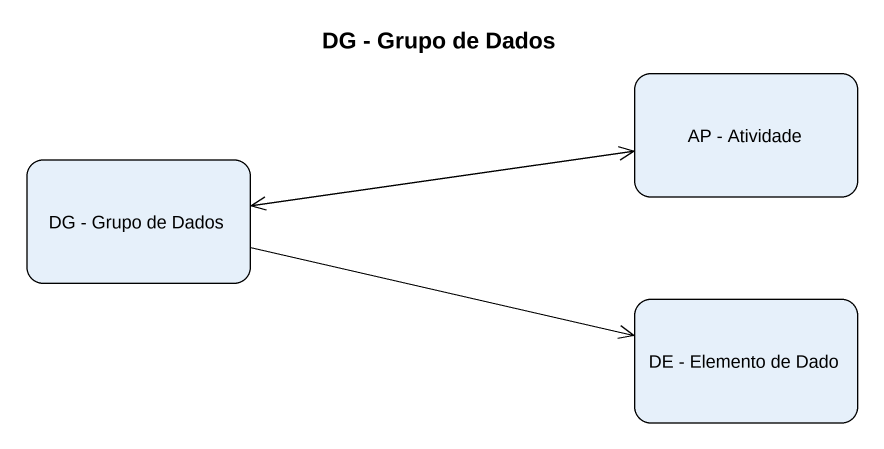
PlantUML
@startuml
title DG - Grupo de Dados
hide empty description
state "AP - Atividade" as AP_Atividade
state "DG - Grupo de Dados" as DG_Grupo_de_Dados
state "DE - Elemento de Dado" as DE_Elemento_de_Dado
AP_Atividade -left-> DG_Grupo_de_Dados
DG_Grupo_de_Dados -right-> AP_Atividade
DG_Grupo_de_Dados -right-> DE_Elemento_de_Dado
@enduml
